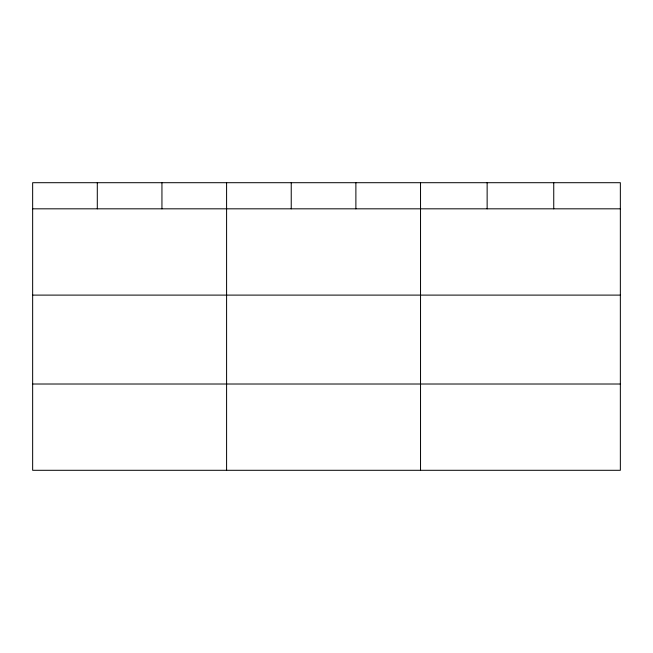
<?xml version="1.0" encoding="UTF-8"?>
<svg xmlns="http://www.w3.org/2000/svg" width="653" height="653" viewBox="0 0 653 653"><rect width="100%" height="100%" fill="white"/><g stroke="black" fill="none" stroke-linecap="round" stroke-linejoin="round"><path stroke-width="0.98" d="M620.35 295.107L620.35 182.701L32.65 182.701L32.65 470.299L620.35 470.299L620.35 295.107L32.65 295.107M32.65 208.821L620.35 208.821M32.65 384.013L620.35 384.013M553.744 182.701L553.744 208.821M487.138 182.701L487.138 208.821M420.532 182.701L420.532 470.299M355.885 182.701L355.885 208.821M291.238 182.701L291.238 208.821M226.591 182.701L226.591 470.299M161.944 182.701L161.944 208.821M97.297 182.701L97.297 208.821"/></g></svg>
